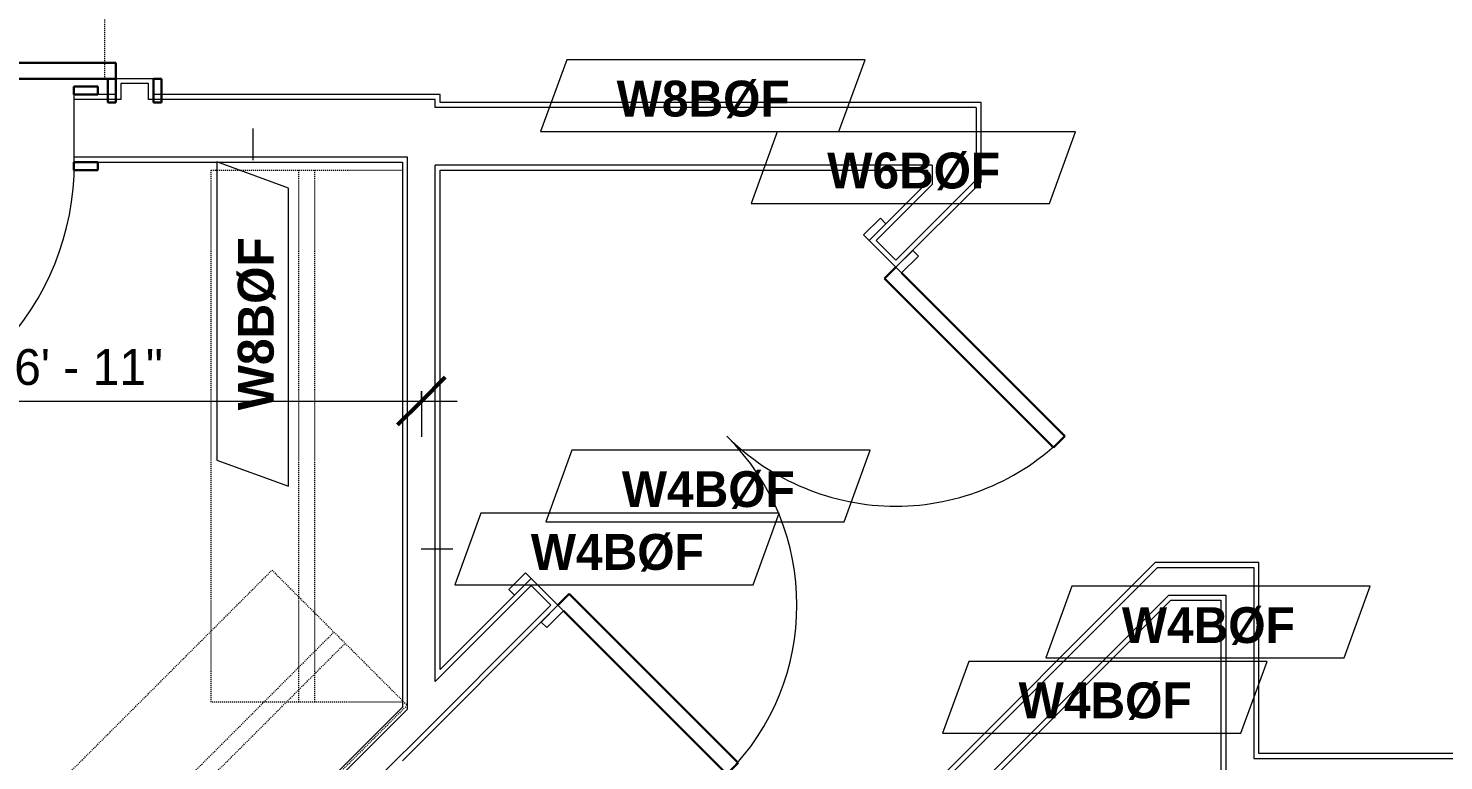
# Model space of a CAD drawing. Header units: inches. Extents: x -4010 to -1872, y 9846 to 12241.
# Drawn here: x -2412 to -2234.2, y 11857.5 to 11949.4 of the extents above; entities that cross this region are included whole.
import ezdxf

# ---------------------------------------------------------------- set-up
doc = ezdxf.new("R2010")
doc.units = ezdxf.units.IN
doc.header["$MEASUREMENT"] = 0
doc.linetypes.add('Dash', pattern=[0.25, 0.125, -0.125])
for name, color, linetype, lineweight in [('A-ANNO-DIMS', 211, 'Continuous', 9), ('A-ANNO-DIMS-48', 211, 'Continuous', 9), ('A-DOOR-3', 31, 'Continuous', 9), ('A-DOOR-4', 31, 'Continuous', 30), ('A-DOOR-FRAM-3', 31, 'Continuous', 30), ('A-WALL', 113, 'Continuous', 18), ('A-WALL-3', 113, 'Continuous', 9), ('A-WALL-IDEN', 211, 'Continuous', 9), ('I-FURN', 30, 'Continuous', 9), ('I-FURN-HDLN', 30, 'Dash', 9), ('I-WALL-4', 2, 'Continuous', 9), ('Q-CASE', 31, 'Continuous', 9), ('Q-CASE-HDLN', 31, 'Dash', 9)]:
    doc.layers.add(name, color=color, linetype=linetype, lineweight=lineweight)
doc.styles.add('Century Gothic', font='ufonts.com_century-gothic.ttf', dxfattribs={"height": 4.5})
doc.styles.add('Century Gothic_B', font='GOTHICB.TTF', dxfattribs={"height": 4.5})
doc.dimstyles.new('OD_1__HACK_2', dxfattribs={"dimscale": 12, "dimtxt": 4.698757, "dimasz": 0.5, "dimexe": 0.375, "dimexo": 0.25, "dimgap": 0.0625, "dimtad": 1, "dimdec": 4, "dimrnd": 0.0625, "dimzin": 3, "dimdsep": 46, "dimlunit": 4, "dimtxsty": 'Century Gothic', "dimblk1": 'OBLIQUE', "dimblk2": 'OBLIQUE', "dimsah": 1, "dimcen": 0.09, "dimdle": 0.375, "dimazin": 0, "dimtfac": 1, "dimtdec": 4, "dimtix": 1, "dimtmove": 0, "dimatfit": 3, "dimfxl": 1, "dimtvp": 1, "dimtfill": 1, "dimfrac": 2, "dimtolj": 1, "dimtzin": 0, "dimarcsym": 2})

# ---------------------------------------------------------------- blocks, each defined once
blk = doc.blocks.new('OD_CW_Closet - OD_CW_Closet-3809433-UNITS PLANS - 3RD FLOOR')
at = {"layer": 'Q-CASE-HDLN'}
for p, q in [((0.74, -24), (0.74, 0)), ((0.74, 0), (67.55, 0)), ((67.55, 0), (67.55, -24)), ((0.74, -11), (67.55, -11)), ((0.74, -13), (67.55, -13)), ((67.55, -24), (0.74, -24))]:
    blk.add_line(p, q, dxfattribs=at)
blk = doc.blocks.new('OD_CW_Closet - OD_CW_Closet-3810279-UNITS PLANS - 3RD FLOOR')
at = {"layer": 'Q-CASE-HDLN'}
for p, q in [((0.74, -24), (0.74, 0)), ((0.74, 0), (87.24, 0)), ((87.24, 0), (87.24, -24)), ((0.74, -11), (87.24, -11)), ((0.74, -13), (87.24, -13)), ((87.24, -24), (0.74, -24))]:
    blk.add_line(p, q, dxfattribs=at)
blk = doc.blocks.new('SWING - SINGLE - FLUSH - 2-10 x 6-8 - PRIVACY-3199420-UNITS PLANS - 3RD FLOOR')
at = {"layer": 'A-DOOR-3'}
blk.add_arc((17, 4.25), 34.07, 93.3657, 180, dxfattribs=at)
at = {"layer": 'A-DOOR-4'}
for p, q in [((15, 4.25), (15, 38.26)), ((17, 38.26), (15, 38.26)), ((17, 4.25), (17, 38.26)), ((17, 4.25), (15, 4.25))]:
    blk.add_line(p, q, dxfattribs=at)
at = {"layer": 'A-DOOR-FRAM-3'}
for p, q in [((-17, 5.25), (-20, 5.25)), ((-20, 5.25), (-20, 4.25)), ((-20, 4.25), (-17, 4.25)), ((-17, 4.25), (-17, 5.25)), ((20, 5.25), (17, 5.25)), ((17, 5.25), (17, 4.25)), ((17, 4.25), (20, 4.25)), ((20, 4.25), (20, 5.25)), ((-17, -4.25), (-20, -4.25)), ((-20, -4.25), (-20, -5.25)), ((-20, -5.25), (-17, -5.25)), ((-17, -5.25), (-17, -4.25)), ((20, -4.25), (17, -4.25)), ((17, -4.25), (17, -5.25)), ((17, -5.25), (20, -5.25)), ((20, -5.25), (20, -4.25))]:
    blk.add_line(p, q, dxfattribs=at)
blk = doc.blocks.new('SWING - SINGLE - FLUSH - 2-10 x 6-8 - PRIVACY-3928450-UNITS PLANS - 3RD FLOOR')
at = {"layer": 'A-DOOR-3'}
blk.add_arc((17, -2.37), 34.07, 180, 266.6343, dxfattribs=at)
at = {"layer": 'A-DOOR-4'}
for p, q in [((15, -2.37), (15, -36.38)), ((17, -2.37), (15, -2.37)), ((17, -2.37), (17, -36.38)), ((17, -36.38), (15, -36.38))]:
    blk.add_line(p, q, dxfattribs=at)
at = {"layer": 'A-DOOR-FRAM-3'}
for p, q in [((-20, 2.38), (-20, 3.38)), ((-20, 3.38), (-17, 3.38)), ((-17, 2.38), (-20, 2.38)), ((-17, 3.38), (-17, 2.38)), ((17, 2.38), (17, 3.38)), ((17, 3.38), (20, 3.38)), ((20, 2.38), (17, 2.38)), ((20, 3.38), (20, 2.38)), ((-20, -2.37), (-17, -2.37)), ((-20, -3.37), (-20, -2.37)), ((-17, -3.37), (-20, -3.37)), ((-17, -2.37), (-17, -3.37)), ((17, -2.37), (20, -2.37)), ((17, -3.37), (17, -2.37)), ((20, -3.37), (17, -3.37)), ((20, -2.37), (20, -3.37))]:
    blk.add_line(p, q, dxfattribs=at)
blk = doc.blocks.new('Bed-Standard - King 78_ x 80_-V70-UNITS PLANS - 3RD FLOOR')
at = {"layer": 'I-FURN'}
for p, q in [((-28.31, 38.2), (-28.31, -41.8)), ((49.69, -41.8), (49.69, 38.2)), ((-25.31, 36.2), (-25.31, 24.2)), ((-25.31, 36.2), (46.69, 36.2)), ((46.69, 36.2), (46.69, 24.2)), ((49.69, 24.2), (-28.31, 17.63)), ((-25.31, 24.2), (46.69, 24.2)), ((-28.31, -41.8), (49.69, -41.8))]:
    blk.add_line(p, q, dxfattribs=at)
at = {"layer": 'I-FURN-HDLN'}
for p, q in [((-64.31, 38.2), (-64.31, -77.8)), ((67.69, -77.8), (67.69, 38.2)), ((73.69, -77.8), (73.69, 34.93)), ((-64.31, -77.8), (73.69, -77.8))]:
    blk.add_line(p, q, dxfattribs=at)
blk = doc.blocks.new('SWING - DOUBLE - FLUSH - 5-0 x 6-8 - DUMMY-3700318-UNITS PLANS - 3RD FLOOR')
at = {"layer": 'A-DOOR-3'}
for p, q in [((-33, 2.375), (-33, 3.375)), ((-33, 3.375), (-30, 3.375)), ((-30, 2.375), (-33, 2.375)), ((-30, 3.375), (-30, 2.375)), ((30, 2.375), (30, 3.375)), ((30, 3.375), (33, 3.375)), ((33, 2.375), (30, 2.375)), ((33, 3.375), (33, 2.375)), ((-33, -2.375), (-30, -2.375)), ((-33, -3.375), (-33, -2.375)), ((-30, -3.375), (-33, -3.375)), ((-30, -2.375), (-30, -3.375)), ((30, -2.375), (33, -2.375)), ((30, -3.375), (30, -2.375)), ((33, -3.375), (30, -3.375)), ((33, -2.375), (33, -3.375))]:
    blk.add_line(p, q, dxfattribs=at)
for centre, start, end in [((-30, -2.375), 270, 0), ((30, -2.375), 180, 270)]:
    blk.add_arc(centre, 30, start, end, dxfattribs=at)
at = {"layer": 'A-DOOR-4'}
for p, q in [((-28, -2.375), (-30, -2.375)), ((-30, -3.375), (-30, -32.375)), ((-28, -32.375), (-28, -2.375)), ((28, -2.375), (30, -2.375)), ((28, -32.375), (28, -2.375)), ((30, -3.375), (30, -32.375)), ((-30, -32.375), (-28, -32.375)), ((30, -32.375), (28, -32.375))]:
    blk.add_line(p, q, dxfattribs=at)
blk = doc.blocks.new('DIMBLOCK10-UNITS PLANS - 3RD FLOOR')
at = {"layer": 'A-ANNO-DIMS-48', "lineweight": 50}
for p, q in [((-2445.62, 11902.63), (-2442.62, 11905.63)), ((-2362.62, 11902.63), (-2359.62, 11905.63)), ((-2445.62, 11902.63), (-2448.62, 11899.63)), ((-2362.62, 11902.63), (-2365.62, 11899.63))]:
    blk.add_line(p, q, dxfattribs=at)
at = {"layer": 'A-ANNO-DIMS-48'}
for p, q in [((-2445.62, 11903.87), (-2445.62, 11898.13)), ((-2445.62, 11902.63), (-2445.62, 11903.87)), ((-2445.62, 11902.63), (-2358.12, 11902.63)), ((-2362.62, 11903.87), (-2362.62, 11898.13)), ((-2362.62, 11902.63), (-2362.62, 11903.87))]:
    blk.add_line(p, q, dxfattribs=at)
at = {"layer": 'A-ANNO-DIMS-48', "color": 0, "insert": (-2413.75, 11909.15), "char_height": 4.5, "width": 23.091, "attachment_point": 1, "line_spacing_factor": 0.984502, "style": 'Century Gothic', "bg_fill": 3, "box_fill_scale": 1.25, "bg_fill_color": 256, "bg_fill_true_color": 13158600, "bg_fill_transparency": 0}
blk.add_mtext('6\' - 11"', dxfattribs=at)
blk = doc.blocks.new('_Oblique')
at = {"color": 0, "linetype": 'ByBlock', "lineweight": -2}
blk.add_line((-0.5, -0.5), (0.5, 0.5), dxfattribs=at)
blk = doc.blocks.new('Wall Tag - Arch Wall-3956453-UNITS PLANS - 3RD FLOOR')
at = {"layer": 'A-WALL-IDEN'}
for p, q in [((-0.3561, 0.0937), (-0.4244, -0.0937)), ((0.4244, 0.0937), (-0.3561, 0.0937)), ((0.3561, -0.0937), (0.4244, 0.0937)), ((-0.4244, -0.0937), (0.3561, -0.0937))]:
    blk.add_line(p, q, dxfattribs=at)

msp = doc.modelspace()

# ---------------------------------------------------------------- linework, layer by layer
at = {"layer": 'A-WALL'}
for p, q in [((-2396.87374, 11942.4894), (-2400.37374, 11942.4894)), ((-2400.37374, 11942.4894), (-2400.37374, 11940.4894)), ((-2396.87374, 11940.4894), (-2396.87374, 11942.4894)), ((-2400.37374, 11940.4894), (-2406.24874, 11940.4894)), ((-2360.87374, 11940.4894), (-2396.87374, 11940.4894)), ((-2360.87374, 11939.4894), (-2360.87374, 11940.4894)), ((-2292.94874, 11939.4894), (-2360.87374, 11939.4894)), ((-2292.94874, 11939.4894), (-2292.94874, 11930.39065)), ((-2364.37374, 11933.2394), (-2406.24874, 11933.2394)), ((-2364.37374, 11863.91539), (-2364.37374, 11933.2394)), ((-2360.87374, 11867.41539), (-2360.87374, 11932.2394)), ((-2298.44874, 11932.2394), (-2360.87374, 11932.2394)), ((-2298.44874, 11932.2394), (-2298.44874, 11929.84039)), ((-2298.44874, 11929.84039), (-2305.50705, 11922.78208)), ((-2292.94874, 11930.39065), (-2303.03218, 11920.3072)), ((-2305.50705, 11922.78208), (-2303.03218, 11920.3072)), ((-2270.1822, 11881.7394), (-2381.16928, 11770.75232)), ((-2270.1822, 11881.7394), (-2258.07374, 11881.7394)), ((-2258.07374, 11881.7394), (-2258.07374, 11857.7394)), ((-2348.81734, 11879.47178), (-2360.87374, 11867.41539)), ((-2346.34247, 11876.99691), (-2348.81734, 11879.47178)), ((-2291.69154, 11855.28031), (-2268.73245, 11878.2394)), ((-2268.73245, 11878.2394), (-2261.57374, 11878.2394)), ((-2261.57374, 11878.2394), (-2261.57374, 11825.1625)), ((-2364.37374, 11858.96565), (-2346.34247, 11876.99691)), ((-2364.37374, 11863.91539), (-2425.74759, 11802.54154)), ((-2459.24517, 11764.09421), (-2364.99874, 11858.34065)), ((-2364.37374, 11858.96565), (-2364.99874, 11858.34065)), ((-2258.07374, 11857.7394), (-2076.17374, 11857.7394))]:
    msp.add_line(p, q, dxfattribs=at)
at = {"layer": 'A-WALL-3'}
for p, q in [((-2396.24874, 11943.1144), (-2400.99874, 11943.1144)), ((-2400.99874, 11943.1144), (-2400.99874, 11941.1144)), ((-2396.24874, 11941.1144), (-2396.24874, 11943.1144)), ((-2360.24874, 11941.1144), (-2364.99874, 11941.1144)), ((-2360.24874, 11940.1144), (-2360.24874, 11941.1144)), ((-2292.32374, 11940.1144), (-2299.07374, 11940.1144)), ((-2292.32374, 11930.13176), (-2292.32374, 11940.1144)), ((-2364.99874, 11932.6144), (-2364.99874, 11864.17428)), ((-2360.24874, 11868.92428), (-2360.24874, 11931.6144)), ((-2299.07374, 11931.6144), (-2299.07374, 11930.09928)), ((-2299.07374, 11930.09928), (-2306.39094, 11922.78208)), ((-2303.03218, 11919.42332), (-2292.32374, 11930.13176)), ((-2306.39094, 11922.78208), (-2303.03218, 11919.42332)), ((-2270.44108, 11882.3644), (-2382.05316, 11770.75232)), ((-2257.44874, 11882.3644), (-2270.44108, 11882.3644)), ((-2257.44874, 11858.3644), (-2257.44874, 11882.3644)), ((-2348.81734, 11880.35567), (-2360.24874, 11868.92428)), ((-2345.45859, 11876.99691), (-2348.81734, 11880.35567)), ((-2290.80766, 11855.28031), (-2268.47357, 11877.6144)), ((-2268.47357, 11877.6144), (-2262.19874, 11877.6144)), ((-2262.19874, 11877.6144), (-2262.19874, 11826.67139)), ((-2364.99874, 11857.45676), (-2345.45859, 11876.99691)), ((-2364.99874, 11864.17428), (-2425.74759, 11803.42543)), ((-2076.17374, 11858.3644), (-2257.44874, 11858.3644))]:
    msp.add_line(p, q, dxfattribs=at)
at = {"layer": 'A-WALL-IDEN'}
for p, q in [((-2383.79593, 11936.8644), (-2383.79593, 11932.88709)), ((-2362.62374, 11884.05639), (-2358.64643, 11884.05639))]:
    msp.add_line(p, q, dxfattribs=at)
at = {"layer": 'I-WALL-4'}
for p, q in [((-2400.99874, 11941.1144), (-2406.24874, 11941.1144)), ((-2406.24874, 11941.1144), (-2406.24874, 11932.6144)), ((-2364.99874, 11941.1144), (-2396.24874, 11941.1144)), ((-2299.07374, 11940.1144), (-2360.24874, 11940.1144)), ((-2406.24874, 11932.6144), (-2364.99874, 11932.6144)), ((-2360.24874, 11931.6144), (-2299.07374, 11931.6144))]:
    msp.add_line(p, q, dxfattribs=at)

# ---------------------------------------------------------------- block references
at = {"layer": 'A-DOOR-3'}
for name, p, rotation in [('SWING - SINGLE - FLUSH - 2-10 x 6-8 - PRIVACY-3928450-UNITS PLANS - 3RD FLOOR', (-2398.62374, 11960.1144), 269.9999999999487), ('SWING - SINGLE - FLUSH - 2-10 x 6-8 - PRIVACY-3199420-UNITS PLANS - 3RD FLOOR', (-2423.24874, 11936.8644), 180), ('SWING - DOUBLE - FLUSH - 5-0 x 6-8 - DUMMY-3700318-UNITS PLANS - 3RD FLOOR', (-2325.92476, 11899.88949), 45.00000000009266)]:
    msp.add_blockref(name, p, dxfattribs=dict(at, rotation=rotation))
at = {"layer": 'A-WALL-IDEN', "xscale": 47.99999999999997, "yscale": 47.99999999999997, "zscale": 47.99999999999997}
for p in [(-2327.2669, 11940.99142), (-2300.82576, 11931.95492), (-2326.62025, 11891.9433), (-2338.04888, 11884.05639), (-2263.82375, 11874.86237), (-2276.78511, 11865.4109)]:
    msp.add_blockref('Wall Tag - Arch Wall-3956453-UNITS PLANS - 3RD FLOOR', p, dxfattribs=at)
at = {"layer": 'I-FURN', "rotation": 89.99999999955911}
msp.add_blockref('Bed-Standard - King 78_ x 80_-V70-UNITS PLANS - 3RD FLOOR', (-2480.16882, 12007.37587), dxfattribs=at)
at = {"layer": 'Q-CASE'}
for name, p, rotation in [('OD_CW_Closet - OD_CW_Closet-3809433-UNITS PLANS - 3RD FLOOR', (-2388.99874, 11864.06541), 90.0000000000329), ('OD_CW_Closet - OD_CW_Closet-3810279-UNITS PLANS - 3RD FLOOR', (-2443.06327, 11819.69783), 45.00000000001427)]:
    msp.add_blockref(name, p, dxfattribs=dict(at, rotation=rotation))

# ---------------------------------------------------------------- texts
at = {"layer": 'A-WALL-IDEN', "char_height": 4.5, "width": 26.058, "attachment_point": 1, "style": 'Century Gothic_B'}
for s, insert in [('W8BØF', (-2338.09078, 11942.86272)), ('W6BØF', (-2311.64964, 11933.82622)), ('W4BØF', (-2337.44413, 11893.8146)), ('W4BØF', (-2348.87276, 11885.92769)), ('W4BØF', (-2274.64763, 11876.73367)), ('W4BØF', (-2287.60899, 11867.2822))]:
    msp.add_mtext(s, dxfattribs=dict(at, insert=insert))

# ---------------------------------------------------------------- next in the draw order: dimensions: what is measured, and where the dimension line sits
at = {"layer": 'A-ANNO-DIMS'}
dim = msp.add_linear_dim(base=(-2362.62374, 11902.62729), p1=(-2445.62374, 11906.86993), p2=(-2362.62374, 11906.86993), dimstyle='OD_1__HACK_2', override={"dimpost": '<>', "dimfxl": 83}, dxfattribs=at)
dim.commit()
dim.dimension.update_dxf_attribs({"geometry": 'DIMBLOCK10-UNITS PLANS - 3RD FLOOR', "text_midpoint": (-2404.12374, 11905.74048)})

# ---------------------------------------------------------------- next in the draw order: block references
at = {"layer": 'A-WALL-IDEN', "xscale": 47.99999999999997, "yscale": 47.99999999999997, "zscale": 47.99999999999997, "rotation": 89.99999999999991}
msp.add_blockref('Wall Tag - Arch Wall-3956453-UNITS PLANS - 3RD FLOOR', (-2383.79593, 11912.28954), dxfattribs=at)

# ---------------------------------------------------------------- next in the draw order: texts
at = {"layer": 'A-WALL-IDEN', "insert": (-2385.66723, 11901.46565), "char_height": 4.5, "width": 26.058, "attachment_point": 1, "rotation": 90, "style": 'Century Gothic_B'}
msp.add_mtext('W8BØF', dxfattribs=at)

doc.saveas('drawing.dxf')
